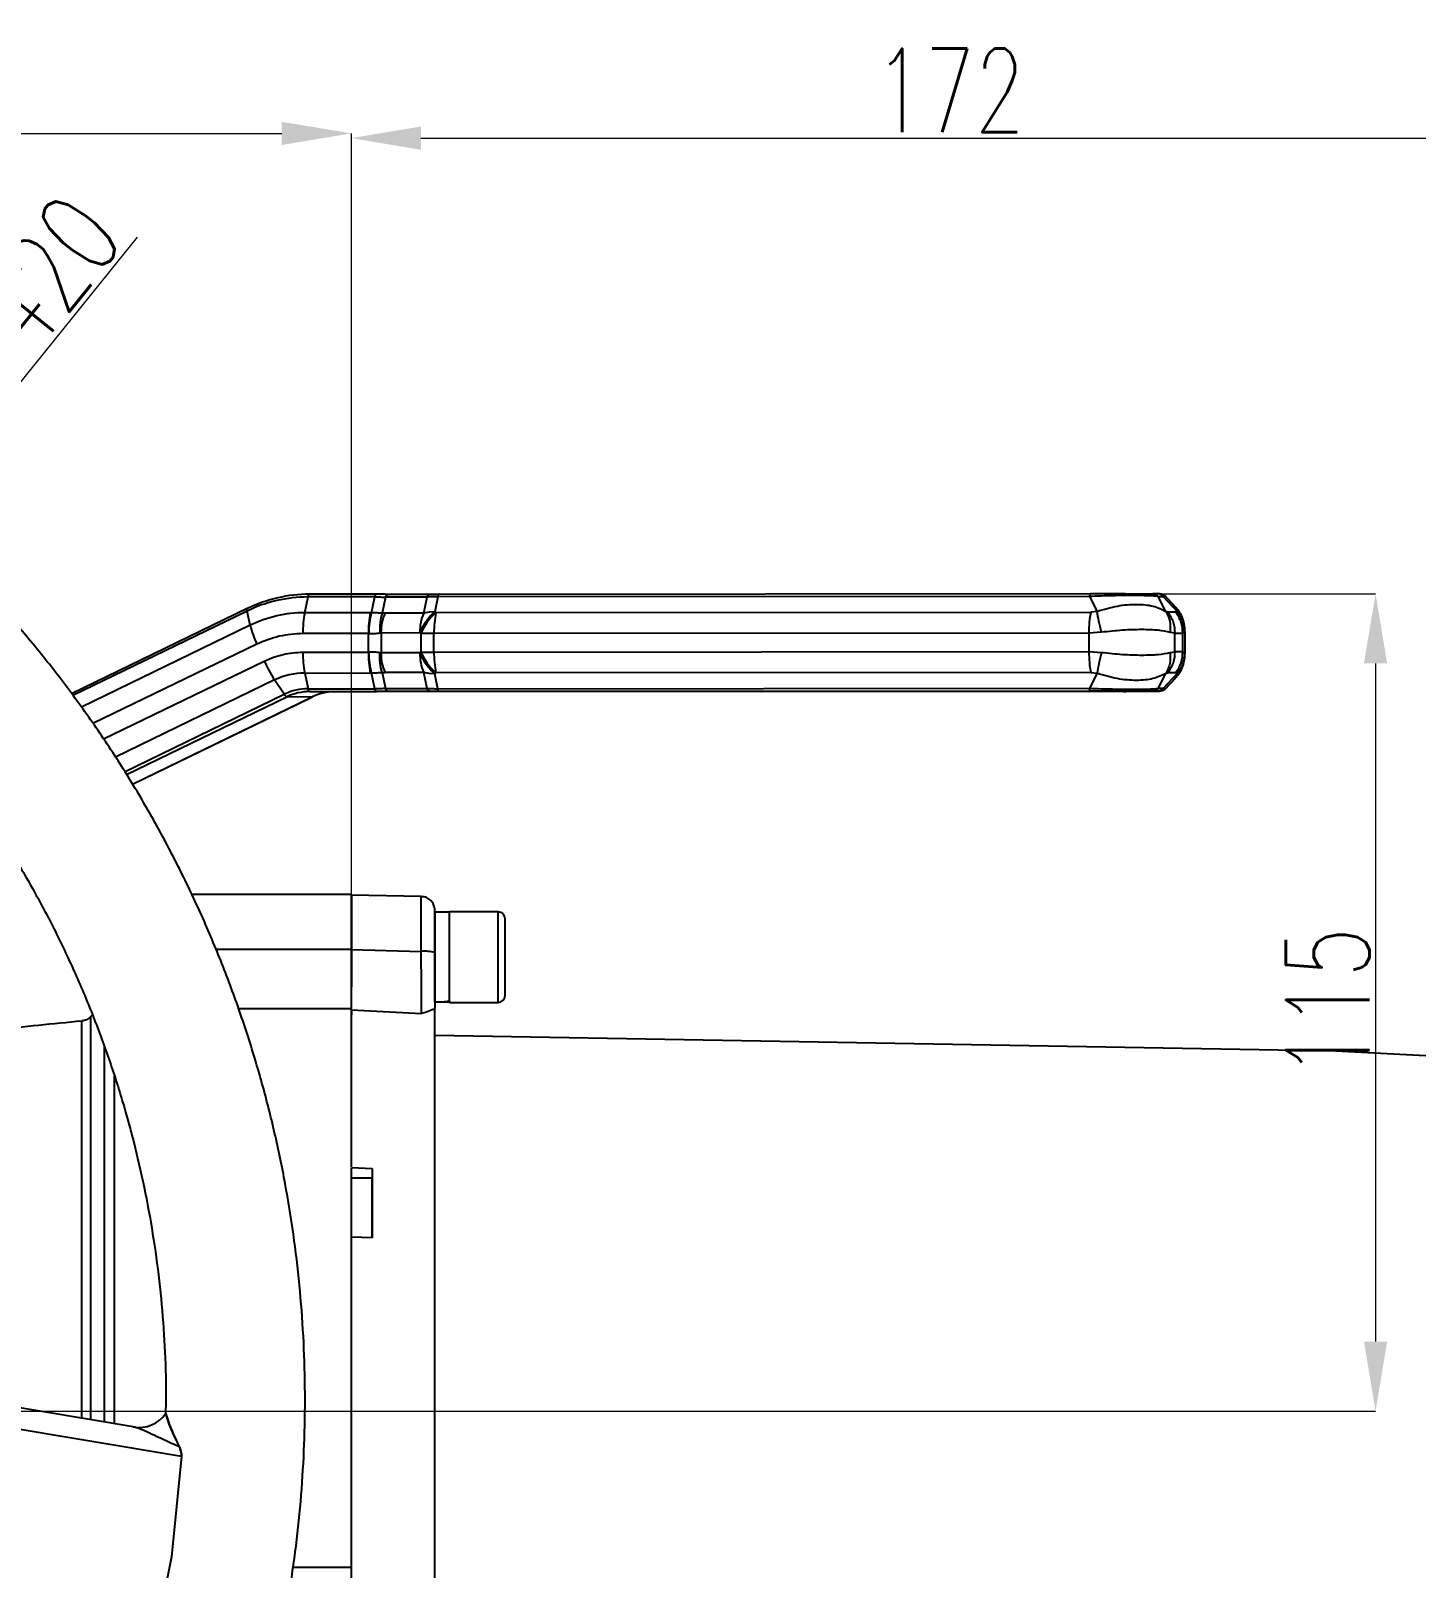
# Model space of a CAD drawing. Header units: millimetres. Extents: x 1890 to 4327, y 775 to 2498.
# Drawn here: x 3140.8 to 3340, y 1273.6 to 1494.6 of the extents above; entities that cross this region are included whole.
import ezdxf

# ---------------------------------------------------------------- set-up
doc = ezdxf.new("R2010")
doc.units = ezdxf.units.MM
doc.layers.add('AM_5', color=3, linetype='Continuous', lineweight=25)
doc.styles.add('SLDTEXTSTYLE1', font='txt.shx', dxfattribs={"width": 0.7, "bigfont": 'gbcbig.shx'})
doc.dimstyles.new('SLDDIMSTYLE12$0', dxfattribs={"dimtxt": 12, "dimasz": 10, "dimexe": 0, "dimexo": 0.0625, "dimgap": 0.875, "dimtad": 1, "dimdec": 1, "dimlfac": 1.8, "dimrnd": 1e-09, "dimzin": 12, "dimdsep": 46, "dimtxsty": 'SLDTEXTSTYLE1', "dimcen": 0.09, "dimdle": 8.16, "dimclrd": 3, "dimclre": 3, "dimadec": 0, "dimazin": 3, "dimtfac": 1, "dimtdec": 1, "dimtofl": 0, "dimtmove": 0, "dimatfit": 3, "dimfxl": 0, "dimfrac": 2, "dimtolj": 1, "dimlwd": 5, "dimlwe": 5, "dimarcsym": 0})
doc.dimstyles.new('SLDDIMSTYLE12$3', dxfattribs={"dimtxt": 12, "dimasz": 10, "dimexe": 0, "dimexo": 0.0625, "dimgap": 0.875, "dimtad": 1, "dimdec": 1, "dimlfac": 1.8, "dimrnd": 1e-09, "dimzin": 12, "dimdsep": 46, "dimtxsty": 'SLDTEXTSTYLE1', "dimcen": 0.09, "dimdle": 8.16, "dimclrd": 3, "dimclre": 3, "dimadec": 0, "dimazin": 3, "dimtfac": 1, "dimtdec": 1, "dimtofl": 0, "dimtmove": 0, "dimatfit": 3, "dimfxl": 0, "dimfrac": 2, "dimtolj": 1, "dimlwd": 5, "dimlwe": 5, "dimarcsym": 0})

# ---------------------------------------------------------------- blocks, each defined once
blk = doc.blocks.new('*D74')
at = {"layer": 'AM_5', "color": 3, "lineweight": 5, "transparency": 16777216}
blk.add_line((3009.65, 1296.71), (3009.65, 1479.81), dxfattribs=at)
at = {"layer": 'AM_5', "color": 3, "linetype": 'Continuous', "lineweight": 5, "transparency": 16777216}
for p, q in [((3019.65, 1479.81), (3176.89, 1479.81)), ((3186.89, 1370.51), (3186.89, 1479.81))]:
    blk.add_line(p, q, dxfattribs=at)
at = {"layer": 'AM_5', "color": 3, "transparency": 16777216}
for points in [[(3019.65, 1481.48), (3019.65, 1478.15), (3009.65, 1479.81)], [(3176.89, 1481.48), (3176.89, 1478.15), (3186.89, 1479.81)]]:
    blk.add_solid(points, dxfattribs=at)
at = {"layer": 'Defpoints', "color": 0, "transparency": 16777216}
for p in [(3186.89, 1479.81), (3186.89, 1370.45), (3009.65, 1296.65)]:
    blk.add_point(p, dxfattribs=at)
at = {"layer": 'AM_5', "color": 0, "transparency": 16777216, "insert": (3098.27, 1486.69), "char_height": 12, "attachment_point": 5, "style": 'SLDTEXTSTYLE1'}
blk.add_mtext('\\A1;178', dxfattribs=at)
blk = doc.blocks.new('*D75')
at = {"layer": 'AM_5', "color": 3, "lineweight": 5, "transparency": 16777216}
blk.add_line((3186.89, 1370.51), (3186.89, 1479.13), dxfattribs=at)
at = {"layer": 'AM_5', "color": 3, "linetype": 'Continuous', "lineweight": 5, "transparency": 16777216}
for p, q in [((3196.89, 1479.13), (3348.89, 1479.13)), ((3358.89, 1288.79), (3358.89, 1479.13))]:
    blk.add_line(p, q, dxfattribs=at)
at = {"layer": 'AM_5', "color": 3, "transparency": 16777216}
for points in [[(3196.89, 1480.8), (3196.89, 1477.46), (3186.89, 1479.13)], [(3348.89, 1480.8), (3348.89, 1477.46), (3358.89, 1479.13)]]:
    blk.add_solid(points, dxfattribs=at)
at = {"layer": 'Defpoints', "color": 0, "transparency": 16777216}
for p in [(3358.89, 1479.13), (3186.89, 1370.45), (3358.89, 1288.72)]:
    blk.add_point(p, dxfattribs=at)
at = {"layer": 'AM_5', "color": 0, "transparency": 16777216, "insert": (3272.89, 1486), "char_height": 12, "attachment_point": 5, "style": 'SLDTEXTSTYLE1'}
blk.add_mtext('\\A1;172', dxfattribs=at)
blk = doc.blocks.new('*D62')
at = {"layer": 'AM_5', "color": 3, "lineweight": 5, "transparency": 16777216}
blk.add_line((3302.86, 1413.66), (3334.11, 1413.66), dxfattribs=at)
at = {"layer": 'AM_5', "color": 3, "linetype": 'Continuous', "lineweight": 5, "transparency": 16777216}
for p, q in [((3334.11, 1403.66), (3334.11, 1306.21)), ((3009.73, 1296.21), (3334.11, 1296.21))]:
    blk.add_line(p, q, dxfattribs=at)
at = {"layer": 'AM_5', "color": 3, "transparency": 16777216}
for points in [[(3332.44, 1403.66), (3335.78, 1403.66), (3334.11, 1413.66)], [(3332.44, 1306.21), (3335.78, 1306.21), (3334.11, 1296.21)]]:
    blk.add_solid(points, dxfattribs=at)
at = {"layer": 'Defpoints', "color": 0, "transparency": 16777216}
for p in [(3302.8, 1413.66), (3009.66, 1296.21), (3334.11, 1296.21)]:
    blk.add_point(p, dxfattribs=at)
at = {"layer": 'AM_5', "color": 0, "transparency": 16777216, "insert": (3327.23, 1354.93), "char_height": 12, "attachment_point": 5, "rotation": 90, "style": 'SLDTEXTSTYLE1'}
blk.add_mtext('\\A1;115', dxfattribs=at)
blk = doc.blocks.new('*D59')
at = {"layer": 'AM_5', "color": 3, "linetype": 'Continuous', "lineweight": 5, "transparency": 16777216}
blk.add_line((3156.08, 1464.92), (3130.27, 1432.87), dxfattribs=at)
at = {"layer": 'AM_5', "color": 3, "lineweight": 5, "transparency": 16777216}
for p, q in [((3076.87, 1366.67), (3077.05, 1366.67)), ((3076.96, 1366.58), (3076.96, 1366.76))]:
    blk.add_line(p, q, dxfattribs=at)
at = {"layer": 'AM_5', "color": 3, "transparency": 16777216}
blk.add_solid([(3128.97, 1433.91), (3131.57, 1431.82), (3124, 1425.08)], dxfattribs=at)
at = {"layer": 'Defpoints', "color": 0, "transparency": 16777216}
for p in [(3124, 1425.08), (3029.92, 1308.25)]:
    blk.add_point(p, dxfattribs=at)
at = {"layer": 'AM_5', "color": 0, "transparency": 16777216, "insert": (3140.96, 1457.1), "char_height": 12, "attachment_point": 5, "rotation": 51.1543, "style": 'SLDTEXTSTYLE1'}
blk.add_mtext('\\A1;%%C420', dxfattribs=at)

msp = doc.modelspace()

# ---------------------------------------------------------------- linework, layer by layer
at = {"color": 7, "linetype": 'Continuous', "lineweight": 25}
for p, q in [((3180.189, 1410.933), (3180.657, 1413.196)), ((3190.269, 1413.202), (3180.657, 1413.196)), ((3190.489, 1413.6), (3180.878, 1413.595)), ((3189.799, 1410.936), (3190.269, 1413.202)), ((3191.801, 1413.168), (3191.323, 1410.859)), ((3197.765, 1413.179), (3191.801, 1413.168)), ((3192.182, 1413.574), (3192.337, 1413.603)), ((3192.337, 1413.603), (3198.301, 1413.613)), ((3197.292, 1410.893), (3197.765, 1413.179)), ((3199.312, 1413.217), (3198.869, 1411.076)), ((3292.967, 1413.274), (3199.312, 1413.217)), ((3199.533, 1413.615), (3293.187, 1413.672)), ((3292.967, 1413.274), (3294.074, 1411.124)), ((3302.81, 1413.656), (3302.093, 1413.662)), ((3303.97, 1411.113), (3302.862, 1413.262)), ((3302.862, 1413.262), (3303.579, 1413.257)), ((3303.733, 1413.312), (3303.579, 1413.257)), ((3303.579, 1413.257), (3305.577, 1411.101)), ((3303.768, 1413.325), (3303.733, 1413.312)), ((3305.362, 1411.742), (3303.838, 1413.386)), ((3171.928, 1411.53), (3146.669, 1399.293)), ((3171.901, 1411.176), (3146.857, 1399.043)), ((3172.351, 1409.125), (3171.901, 1411.176)), ((3189.605, 1410.939), (3180.189, 1410.933)), ((3189.605, 1410.939), (3189.799, 1410.936)), ((3191.761, 1410.883), (3191.323, 1410.859)), ((3197.292, 1410.893), (3191.761, 1410.883)), ((3198.051, 1411.03), (3197.292, 1410.893)), ((3198.869, 1411.076), (3198.051, 1411.03)), ((3199.038, 1410.954), (3198.869, 1411.076)), ((3199.038, 1410.954), (3293.17, 1411.011)), ((3294.074, 1411.124), (3293.17, 1411.011)), ((3304.303, 1410.998), (3303.97, 1411.113)), ((3305.406, 1410.99), (3304.303, 1410.998)), ((3305.272, 1411.75), (3305.301, 1411.689)), ((3305.301, 1411.689), (3305.577, 1411.101)), ((3305.577, 1411.101), (3305.406, 1410.99)), ((3172.351, 1409.125), (3148.107, 1397.379)), ((3189.33, 1407.941), (3179.913, 1407.935)), ((3189.33, 1405.274), (3189.33, 1407.941)), ((3189.33, 1407.941), (3189.427, 1407.938)), ((3190.977, 1408.042), (3191.197, 1408.066)), ((3191.197, 1408.066), (3191.196, 1405.154)), ((3191.197, 1408.066), (3196.727, 1408.076)), ((3196.727, 1408.076), (3196.896, 1407.953)), ((3197.776, 1407.955), (3196.896, 1407.953)), ((3196.896, 1407.953), (3196.896, 1405.287)), ((3198.763, 1407.956), (3197.776, 1407.955)), ((3292.895, 1408.013), (3198.763, 1407.956)), ((3198.763, 1405.289), (3198.763, 1407.956)), ((3294.702, 1408.127), (3292.895, 1408.013)), ((3292.895, 1408.013), (3292.896, 1405.347)), ((3305.264, 1407.999), (3304.597, 1408.115)), ((3305.264, 1405.332), (3305.264, 1407.999)), ((3305.264, 1407.999), (3306.367, 1407.99)), ((3306.709, 1408.099), (3306.367, 1407.99)), ((3306.367, 1407.99), (3306.367, 1405.324)), ((3306.602, 1408.27), (3306.655, 1408.185)), ((3306.754, 1405.117), (3306.754, 1408.185)), ((3173.292, 1406.408), (3149.752, 1395.003)), ((3179.913, 1405.268), (3189.33, 1405.274)), ((3189.427, 1405.277), (3189.33, 1405.274)), ((3191.196, 1405.154), (3190.977, 1405.176)), ((3196.727, 1405.164), (3191.196, 1405.154)), ((3196.896, 1405.287), (3196.727, 1405.164)), ((3196.896, 1405.287), (3197.776, 1405.288)), ((3197.776, 1405.288), (3198.763, 1405.289)), ((3198.763, 1405.289), (3292.896, 1405.347)), ((3292.896, 1405.347), (3294.702, 1405.235)), ((3304.597, 1405.223), (3305.264, 1405.332)), ((3306.367, 1405.324), (3305.264, 1405.332)), ((3306.367, 1405.324), (3306.709, 1405.207)), ((3151.263, 1392.794), (3174.373, 1403.99)), ((3306.655, 1405.117), (3306.602, 1405.029)), ((3175.864, 1401.269), (3153.001, 1390.192)), ((3177.252, 1399.211), (3175.864, 1401.269)), ((3180.189, 1402.266), (3189.605, 1402.272)), ((3180.189, 1402.266), (3180.657, 1399.996)), ((3189.605, 1402.272), (3189.799, 1402.275)), ((3190.269, 1400.002), (3189.799, 1402.275)), ((3191.323, 1402.356), (3191.761, 1402.333)), ((3191.323, 1402.356), (3191.801, 1400.04)), ((3197.292, 1402.343), (3191.761, 1402.333)), ((3198.051, 1402.209), (3197.292, 1402.343)), ((3197.765, 1400.051), (3197.292, 1402.343)), ((3198.869, 1402.164), (3198.051, 1402.209)), ((3198.869, 1402.164), (3199.038, 1402.287)), ((3199.312, 1400.017), (3198.869, 1402.164)), ((3293.171, 1402.345), (3199.038, 1402.287)), ((3294.074, 1402.232), (3292.967, 1400.074)), ((3293.171, 1402.345), (3294.074, 1402.232)), ((3302.862, 1400.062), (3303.97, 1402.22)), ((3305.577, 1402.209), (3303.579, 1400.057)), ((3303.84, 1399.919), (3305.356, 1401.552)), ((3303.97, 1402.22), (3304.303, 1402.331)), ((3304.303, 1402.331), (3305.406, 1402.323)), ((3305.297, 1401.603), (3305.271, 1401.546)), ((3305.577, 1402.209), (3305.297, 1401.603)), ((3305.406, 1402.323), (3305.577, 1402.209)), ((3154.304, 1388.093), (3177.252, 1399.211)), ((3154.566, 1387.67), (3177.635, 1398.846)), ((3155.407, 1386.315), (3181.218, 1398.82)), ((3155.411, 1386.309), (3181.248, 1398.826)), ((3181.218, 1398.82), (3177.635, 1398.846)), ((3180.657, 1399.996), (3190.269, 1400.002)), ((3180.878, 1399.595), (3190.489, 1399.6)), ((3180.878, 1399.595), (3184.461, 1399.568)), ((3297.873, 1399.637), (3184.461, 1399.568)), ((3191.801, 1400.04), (3197.765, 1400.051)), ((3198.301, 1399.614), (3192.337, 1399.603)), ((3199.312, 1400.017), (3292.967, 1400.074)), ((3293.187, 1399.672), (3199.533, 1399.615)), ((3302.81, 1399.656), (3302.093, 1399.662)), ((3303.579, 1400.057), (3302.862, 1400.062)), ((3303.579, 1400.057), (3303.834, 1399.952)), ((3186.889, 1370.447), (3163.961, 1370.447)), ((3196.923, 1370.162), (3186.889, 1370.337)), ((3200.989, 1367.887), (3198.889, 1367.887)), ((3207.989, 1367.947), (3200.989, 1367.947)), ((3167.412, 1362.582), (3186.889, 1362.582)), ((3186.889, 1362.518), (3196.923, 1362.268)), ((3198.889, 1355.122), (3198.889, 1357.279)), ((3198.889, 1357.107), (3198.889, 1355.007)), ((3200.989, 1354.947), (3207.989, 1354.947)), ((3149.676, 1353.149), (3149.362, 1352.835)), ((3186.889, 1353.991), (3170.666, 1353.991)), ((3186.888, 1353.867), (3186.888, 1353.132)), ((3186.889, 1353.867), (3196.993, 1353.35)), ((3328.415, 1347.927), (3198.889, 1350.187)), ((3350.143, 1346.788), (3328.415, 1347.927)), ((3186.889, 1331.196), (3189.889, 1331.085)), ((3189.889, 1331.085), (3189.889, 1329.661)), ((3189.889, 1329.661), (3186.889, 1329.661)), ((3189.889, 1321.09), (3186.889, 1321.201)), ((3155.546, 1293.945), (3130.107, 1298.217)), ((3128.828, 1295.334), (3162.48, 1289.721)), ((3160.187, 1295.893), (3160.187, 1295.891)), ((3160.222, 1295.891), (3160.223, 1295.89)), ((3162.48, 1289.721), (3161.02, 1275.267)), ((3161.019, 1275.265), (3158.192, 1261.012)), ((3161.02, 1275.267), (3161.019, 1275.265)), ((3178.49, 1273.779), (3186.889, 1273.779))]:
    msp.add_line(p, q, dxfattribs=at)
at = {"color": 7, "linetype": 'Continuous', "lineweight": 25, "flags": 128}
for points in [[(3180.657, 1413.196), (3180.678, 1413.285), (3180.701, 1413.364), (3180.727, 1413.432), (3180.754, 1413.49), (3180.784, 1413.535), (3180.814, 1413.568), (3180.846, 1413.588), (3180.878, 1413.595)], [(3171.901, 1411.176), (3171.885, 1411.256), (3171.877, 1411.328), (3171.874, 1411.39), (3171.879, 1411.442), (3171.889, 1411.483), (3171.907, 1411.513), (3171.928, 1411.53)], [(3171.928, 1411.53), (3171.93, 1411.531), (3171.959, 1411.537)], [(3180.878, 1399.595), (3180.846, 1399.602), (3180.814, 1399.622), (3180.784, 1399.655), (3180.754, 1399.701), (3180.727, 1399.759), (3180.701, 1399.828), (3180.678, 1399.908), (3180.657, 1399.996)], [(3181.248, 1398.826), (3181.247, 1398.826), (3181.218, 1398.82)], [(3196.923, 1362.268), (3196.923, 1364.066), (3196.923, 1365.748), (3196.923, 1367.24), (3196.923, 1368.475), (3196.923, 1369.398), (3196.923, 1369.969), (3196.923, 1370.162)], [(3198.889, 1355.007), (3198.889, 1355.183), (3198.889, 1355.701), (3198.889, 1356.534), (3198.889, 1357.635), (3198.889, 1358.945), (3198.889, 1360.392), (3198.889, 1361.896), (3198.889, 1363.376), (3198.889, 1364.75), (3198.889, 1365.943), (3198.889, 1366.891), (3198.889, 1367.541), (3198.889, 1367.858), (3198.889, 1367.887)], [(3200.989, 1355.122), (3200.989, 1355.045), (3200.989, 1354.958), (3200.989, 1355.22), (3200.989, 1355.817), (3200.989, 1356.719), (3200.989, 1357.875), (3200.989, 1359.223), (3200.989, 1360.692), (3200.989, 1362.201), (3200.989, 1363.67), (3200.989, 1365.018), (3200.989, 1366.174), (3200.989, 1367.076), (3200.989, 1367.673), (3200.989, 1367.936), (3200.989, 1367.887)], [(3200.989, 1355.122), (3200.989, 1355.576), (3200.989, 1356.352), (3200.989, 1357.406), (3200.989, 1358.681), (3200.989, 1360.107), (3200.989, 1361.607), (3200.989, 1363.097), (3200.989, 1364.498), (3200.989, 1365.732), (3200.989, 1366.731), (3200.989, 1367.441), (3200.989, 1367.824), (3200.989, 1367.887)], [(3207.989, 1354.947), (3207.989, 1354.958), (3207.989, 1355.22), (3207.989, 1355.817), (3207.989, 1356.719), (3207.989, 1357.875), (3207.989, 1359.223), (3207.989, 1360.692), (3207.989, 1362.201), (3207.989, 1363.67), (3207.989, 1365.018), (3207.989, 1366.174), (3207.989, 1367.076), (3207.989, 1367.673), (3207.989, 1367.936), (3207.989, 1367.947)], [(3198.889, 1362.08), (3198.889, 1362.067), (3198.889, 1360.831), (3198.889, 1359.645), (3198.889, 1358.606), (3198.889, 1357.796), (3198.889, 1357.282), (3198.889, 1357.107)], [(3198.889, 1357.447), (3198.889, 1357.406), (3198.889, 1356.352), (3198.889, 1355.576), (3198.889, 1355.122)]]:
    msp.add_lwpolyline(points, dxfattribs=at)
at = {"color": 7, "linetype": 'Continuous', "lineweight": 25}
for centre, radius, start, end in [((3180.684, 1393.094), 20.102, 90.07529, 115.90707), ((3180.905, 1393.12), 20.474, 90.07527, 115.90712), ((3180.212, 1392.94), 17.993, 90.07527, 115.90712), ((3195.109, 1408.05), 15.196, 169.06221, 180.4319), ((3204.526, 1408.055), 15.196, 169.06221, 180.4319), ((3203.744, 1408.134), 7.017, 156.84756, 180.47841), ((3204.754, 1404.607), 8.541, 132.00657, 156.93397), ((3213.958, 1408.07), 15.196, 169.06221, 180.43184), ((3186.574, 1412.526), 14.624, 193.45011, 204.73439), ((3195.172, 1405.156), 15.259, 179.57667, 190.91491), ((3204.588, 1405.161), 15.259, 179.57667, 190.91491), ((3203.764, 1405.106), 7.037, 179.5333, 203.11856), ((3204.778, 1408.651), 8.57, 203.11136, 227.95126), ((3214.021, 1405.176), 15.259, 179.57677, 190.91492), ((3191.227, 1411.46), 18.436, 203.90163, 213.55836), ((3180.202, 1392.339), 9.927, 90.07527, 115.90712), ((3180.667, 1392.179), 7.818, 90.07527, 115.90712), ((3177.927, 1399.537), 0.75, 205.79928, 247.02737), ((3180.887, 1392.149), 7.445, 90.07527, 115.90712), ((3184.471, 1392.123), 7.445, 90.07527, 115.90712), ((3207.989, 1366.947), 1, 360, 90), ((3197.405, 1356.939), 5.35, 73.89602, 95.15846), ((3207.989, 1355.947), 1, 270, 360), ((3156.378, 1298.538), 4.669, 259.74027, 325.43734)]:
    msp.add_arc(centre, radius, start, end, dxfattribs=at)
for centre, start_param, end_param in [((3198.889, 1361.447), 4.712389, 4.9017857), ((3200.989, 1361.447), 4.6181166, 4.712389)]:
    msp.add_ellipse(centre, major_axis=(11.154, 0), ratio=0.5773485, start_param=start_param, end_param=end_param, dxfattribs=at)
for points, knots in [([(3009.456, 1127.481), (3012.016, 1127.506), (3015.597, 1127.541), (3020.866, 1127.82), (3025.33, 1128.155), (3030.646, 1128.721), (3036.215, 1129.494), (3042.029, 1130.504), (3048, 1131.76), (3054.076, 1133.271), (3060.214, 1135.042), (3066.379, 1137.076), (3072.543, 1139.375), (3078.68, 1141.941), (3084.768, 1144.771), (3090.787, 1147.865), (3096.72, 1151.219), (3102.549, 1154.831), (3108.259, 1158.697), (3113.834, 1162.811), (3119.262, 1167.168), (3124.527, 1171.763), (3129.619, 1176.587), (3134.524, 1181.635), (3139.231, 1186.898), (3143.728, 1192.368), (3148.007, 1198.036), (3152.055, 1203.893), (3155.865, 1209.93), (3159.427, 1216.136), (3162.732, 1222.5), (3165.773, 1229.013), (3168.542, 1235.662), (3171.032, 1242.436), (3173.238, 1249.324), (3175.152, 1256.313), (3176.771, 1263.391), (3178.089, 1270.544), (3179.101, 1277.761), (3179.806, 1285.028), (3180.199, 1292.333), (3180.278, 1299.66), (3180.041, 1306.998), (3179.486, 1314.333), (3178.614, 1321.651), (3177.424, 1328.938), (3175.916, 1336.181), (3174.091, 1343.365), (3171.95, 1350.478), (3169.497, 1357.505), (3166.732, 1364.434), (3163.659, 1371.25), (3160.282, 1377.941), (3156.604, 1384.493), (3152.631, 1390.893), (3148.366, 1397.128), (3143.815, 1403.186), (3138.983, 1409.055), (3133.875, 1414.721), (3128.499, 1420.174), (3123.052, 1425.221), (3117.579, 1429.873), (3112.12, 1434.143), (3106.496, 1438.185), (3100.714, 1441.994), (3094.787, 1445.562), (3088.724, 1448.884), (3082.538, 1451.954), (3076.242, 1454.767), (3069.848, 1457.319), (3063.373, 1459.606), (3056.835, 1461.622), (3050.26, 1463.364), (3043.687, 1464.829), (3037.194, 1466.011), (3030.904, 1466.908), (3025.38, 1467.491), (3020.498, 1467.859), (3015.674, 1468.099), (3009.699, 1468.216), (3004.182, 1468.105), (2998.913, 1467.834), (2994.449, 1467.496), (2989.133, 1466.931), (2983.564, 1466.158), (2977.75, 1465.148), (2971.779, 1463.892), (2965.703, 1462.381), (2959.565, 1460.61), (2953.4, 1458.576), (2947.236, 1456.277), (2941.099, 1453.711), (2935.011, 1450.881), (2928.992, 1447.787), (2923.059, 1444.433), (2917.23, 1440.82), (2911.52, 1436.955), (2905.945, 1432.841), (2900.517, 1428.484), (2895.252, 1423.889), (2890.16, 1419.065), (2885.255, 1414.017), (2880.549, 1408.754), (2876.051, 1403.284), (2871.773, 1397.616), (2867.724, 1391.759), (2863.914, 1385.722), (2860.352, 1379.516), (2857.048, 1373.152), (2854.005, 1366.64), (2851.243, 1359.988), (2848.906, 1353.706), (2847.627, 1349.601), (2847.064, 1347.792)], [0, 0, 0, 0, 0.01020738, 0.01427401, 0.02103699, 0.02805607, 0.03558666, 0.0434511, 0.05157826, 0.05991132, 0.06840986, 0.07704394, 0.08579098, 0.09463359, 0.10355821, 0.11255405, 0.12161242, 0.13072624, 0.1398897, 0.14909794, 0.15834689, 0.16763314, 0.17695375, 0.18630622, 0.19568842, 0.20509849, 0.21453484, 0.22399606, 0.23348097, 0.24298851, 0.25251779, 0.26206801, 0.27163852, 0.28122873, 0.29083816, 0.30046642, 0.31011319, 0.31977821, 0.32946132, 0.33916239, 0.34888138, 0.35861831, 0.36837328, 0.37814642, 0.38793798, 0.39774825, 0.40757761, 0.41742653, 0.42729557, 0.4371854, 0.4470968, 0.45703069, 0.46698816, 0.47697044, 0.48697902, 0.49701559, 0.50708218, 0.51718117, 0.52731537, 0.53748817, 0.54770366, 0.5569145, 0.56612256, 0.57532659, 0.5845258, 0.59371913, 0.60290519, 0.61208206, 0.62124705, 0.63039624, 0.63952364, 0.64861966, 0.65766788, 0.66663751, 0.67546331, 0.68397889, 0.69196332, 0.69760555, 0.70350123, 0.71121989, 0.72142727, 0.72549391, 0.73225688, 0.73927596, 0.74680655, 0.754671, 0.76279816, 0.77113122, 0.77962976, 0.78826384, 0.79701087, 0.80585349, 0.81477811, 0.82377394, 0.83283231, 0.84194614, 0.85110959, 0.86031783, 0.86956679, 0.87885303, 0.88817364, 0.89752611, 0.90690831, 0.91631839, 0.92575473, 0.93521596, 0.94470086, 0.95420841, 0.96373768, 0.97328791, 0.98285841, 0.99244862, 1, 1, 1, 1]), ([(3010.272, 1448.17), (3012.673, 1448.133), (3016.031, 1448.081), (3020.974, 1447.777), (3025.164, 1447.42), (3030.15, 1446.829), (3035.372, 1446.029), (3040.818, 1444.992), (3046.406, 1443.708), (3052.085, 1442.169), (3057.813, 1440.371), (3063.557, 1438.311), (3069.287, 1435.987), (3074.979, 1433.399), (3080.611, 1430.549), (3086.163, 1427.439), (3091.616, 1424.073), (3096.953, 1420.453), (3102.159, 1416.587), (3107.218, 1412.478), (3112.116, 1408.134), (3116.839, 1403.561), (3121.375, 1398.768), (3125.711, 1393.762), (3129.836, 1388.553), (3133.738, 1383.149), (3137.407, 1377.562), (3140.834, 1371.801), (3144.008, 1365.877), (3146.922, 1359.802), (3149.566, 1353.587), (3151.934, 1347.245), (3154.019, 1340.788), (3155.814, 1334.229), (3157.314, 1327.58), (3158.512, 1320.857), (3159.409, 1314.071), (3159.985, 1307.237), (3160.259, 1301.17), (3160.207, 1297.386), (3160.187, 1295.893)], [0, 0, 0, 0, 0.0302952, 0.0423856, 0.0624901, 0.08336, 0.1057536, 0.1291426, 0.1533151, 0.1781023, 0.2033838, 0.2290707, 0.2550958, 0.2814075, 0.3079654, 0.3347376, 0.3616982, 0.3888263, 0.4161047, 0.4435189, 0.4710571, 0.4987089, 0.526466, 0.5543209, 0.5822674, 0.6103001, 0.6384144, 0.6666062, 0.6948723, 0.7232096, 0.7516156, 0.7800883, 0.8086258, 0.8372268, 0.86589, 0.8946146, 0.9234, 0.9522458, 0.9811519, 1, 1, 1, 1]), ([(3190.269, 1413.202), (3190.283, 1413.261), (3190.31, 1413.378), (3190.365, 1413.503), (3190.425, 1413.585), (3190.468, 1413.595), (3190.489, 1413.6)], [0, 0, 0, 0, 0.2499973, 0.4999982, 0.7499991, 1, 1, 1, 1]), ([(3190.269, 1413.202), (3190.544, 1413.201), (3191.104, 1413.198), (3191.566, 1413.178), (3191.801, 1413.168)], [0, 0, 0, 0, 0.4915101, 1, 1, 1, 1]), ([(3192.192, 1413.574), (3191.926, 1413.576), (3191.393, 1413.579), (3190.743, 1413.578), (3190.418, 1413.578)], [0, 0, 0, 0, 0.4996452, 1, 1, 1, 1]), ([(3191.801, 1413.168), (3191.834, 1413.232), (3191.899, 1413.36), (3192.032, 1413.492), (3192.129, 1413.564), (3192.181, 1413.574), (3192.182, 1413.574)], [0, 0, 0, 0, 0.3327347, 0.6654694, 0.9982041, 1, 1, 1, 1]), ([(3199.312, 1413.217), (3199.037, 1413.215), (3198.48, 1413.211), (3198.005, 1413.19), (3197.765, 1413.179)], [0, 0, 0, 0, 0.4950466, 1, 1, 1, 1]), ([(3198.301, 1413.613), (3198.49, 1413.614), (3198.864, 1413.614), (3199.311, 1413.615), (3199.533, 1413.615)], [0, 0, 0, 0, 0.5040088, 1, 1, 1, 1]), ([(3302.862, 1413.262), (3302.422, 1413.302), (3301.604, 1413.375), (3299.19, 1413.41), (3296.191, 1413.382), (3294.097, 1413.312), (3292.967, 1413.274)], [0, 0, 0, 0, 0.2683795, 0.4991161, 0.7297085, 1, 1, 1, 1]), ([(3293.187, 1413.672), (3294.217, 1413.673), (3295.687, 1413.673), (3297.577, 1413.673), (3298.787, 1413.671), (3299.862, 1413.67), (3301.185, 1413.667), (3301.719, 1413.664), (3302.093, 1413.662)], [0, 0, 0, 0, 0.27135234, 0.38737002, 0.50089642, 0.614411, 0.73057711, 1, 1, 1, 1]), ([(3294.074, 1411.124), (3295.057, 1411.415), (3296.99, 1411.987), (3299.793, 1412.213), (3302.27, 1411.981), (3303.397, 1411.405), (3303.97, 1411.113)], [0, 0, 0, 0, 0.2542867, 0.4999835, 0.7458358, 1, 1, 1, 1]), ([(3303.781, 1413.364), (3303.701, 1413.432), (3303.495, 1413.606), (3303.062, 1413.637), (3302.798, 1413.657)], [0, 0, 0, 0, 0.3878889, 1, 1, 1, 1]), ([(3306.712, 1408.268), (3306.693, 1408.609), (3306.655, 1409.299), (3306.33, 1410.292), (3305.883, 1411.142), (3305.474, 1411.587), (3305.301, 1411.774)], [0, 0, 0, 0, 0.26365783, 0.53326994, 0.80304981, 1, 1, 1, 1]), ([(3189.427, 1407.938), (3189.454, 1408.479), (3189.508, 1409.56), (3189.702, 1410.477), (3189.799, 1410.936)], [0, 0, 0, 0, 0.5, 1, 1, 1, 1]), ([(3191.323, 1410.859), (3191.09, 1410.87), (3190.628, 1410.892), (3190.074, 1410.922), (3189.799, 1410.936)], [0, 0, 0, 0, 0.5043986, 1, 1, 1, 1]), ([(3191.323, 1410.859), (3191.199, 1410.423), (3190.949, 1409.551), (3190.968, 1408.545), (3190.977, 1408.042)], [0, 0, 0, 0, 0.5000001, 1, 1, 1, 1]), ([(3191.197, 1408.066), (3191.222, 1408.568), (3191.272, 1409.574), (3191.598, 1410.447), (3191.761, 1410.883)], [0, 0, 0, 0, 0.4999559, 1, 1, 1, 1]), ([(3294.702, 1408.127), (3294.575, 1408.67), (3294.32, 1409.757), (3294.156, 1410.669), (3294.074, 1411.124)], [0, 0, 0, 0, 0.5000005, 1, 1, 1, 1]), ([(3303.97, 1411.113), (3304.195, 1410.657), (3304.646, 1409.745), (3304.613, 1408.658), (3304.597, 1408.115)], [0, 0, 0, 0, 0.4999977, 1, 1, 1, 1]), ([(3306.709, 1408.099), (3306.648, 1408.643), (3306.527, 1409.731), (3305.894, 1410.644), (3305.577, 1411.101)], [0, 0, 0, 0, 0.50000083, 1, 1, 1, 1]), ([(3189.427, 1407.938), (3189.699, 1407.932), (3190.254, 1407.918), (3190.733, 1408), (3190.977, 1408.042)], [0, 0, 0, 0, 0.49168447, 1, 1, 1, 1]), ([(3304.597, 1408.115), (3304.063, 1408.225), (3303.011, 1408.44), (3300.564, 1408.532), (3297.732, 1408.447), (3295.724, 1408.235), (3294.702, 1408.127)], [0, 0, 0, 0, 0.2542566, 0.5000164, 0.7456194, 1, 1, 1, 1]), ([(3190.977, 1405.176), (3190.734, 1405.218), (3190.254, 1405.298), (3189.699, 1405.284), (3189.427, 1405.277)], [0, 0, 0, 0, 0.5082251, 1, 1, 1, 1]), ([(3189.799, 1402.275), (3189.702, 1402.735), (3189.508, 1403.655), (3189.454, 1404.736), (3189.427, 1405.277)], [0, 0, 0, 0, 0.5, 1, 1, 1, 1]), ([(3191.323, 1402.356), (3191.198, 1402.794), (3190.949, 1403.668), (3190.968, 1404.674), (3190.977, 1405.176)], [0, 0, 0, 0, 0.50080435, 1, 1, 1, 1]), ([(3294.702, 1405.235), (3294.575, 1404.694), (3294.32, 1403.607), (3294.157, 1402.692), (3294.075, 1402.232)], [0, 0, 0, 0, 0.49686743, 1, 1, 1, 1]), ([(3294.702, 1405.235), (3295.724, 1405.127), (3297.732, 1404.915), (3300.564, 1404.825), (3303.011, 1404.909), (3304.063, 1405.117), (3304.597, 1405.223)], [0, 0, 0, 0, 0.2543758, 0.4999836, 0.7457388, 1, 1, 1, 1]), ([(3304.597, 1405.223), (3304.613, 1404.679), (3304.646, 1403.591), (3304.195, 1402.677), (3303.97, 1402.22)], [0, 0, 0, 0, 0.5000023, 1, 1, 1, 1]), ([(3306.709, 1405.207), (3306.649, 1404.667), (3306.528, 1403.581), (3305.895, 1402.668), (3305.577, 1402.209)], [0, 0, 0, 0, 0.4968676, 1, 1, 1, 1]), ([(3305.299, 1401.522), (3305.472, 1401.71), (3305.882, 1402.155), (3306.33, 1403.006), (3306.655, 1404), (3306.693, 1404.69), (3306.712, 1405.031)], [0, 0, 0, 0, 0.1972492, 0.4669383, 0.7364506, 1, 1, 1, 1]), ([(3189.799, 1402.275), (3190.074, 1402.29), (3190.628, 1402.321), (3191.09, 1402.344), (3191.323, 1402.356)], [0, 0, 0, 0, 0.4960838, 1, 1, 1, 1]), ([(3303.97, 1402.22), (3303.397, 1401.931), (3302.27, 1401.362), (3299.786, 1401.137), (3296.983, 1401.37), (3295.05, 1401.943), (3294.074, 1402.232)], [0, 0, 0, 0, 0.25415722, 0.50001427, 0.74762575, 1, 1, 1, 1]), ([(3191.801, 1400.04), (3191.566, 1400.029), (3191.104, 1400.008), (3190.544, 1400.004), (3190.269, 1400.002)], [0, 0, 0, 0, 0.5084817, 1, 1, 1, 1]), ([(3190.489, 1399.6), (3190.468, 1399.606), (3190.425, 1399.616), (3190.365, 1399.7), (3190.31, 1399.826), (3190.283, 1399.943), (3190.269, 1400.002)], [0, 0, 0, 0, 0.2500001, 0.5000002, 0.7500003, 1, 1, 1, 1]), ([(3192.337, 1399.603), (3192.05, 1399.602), (3191.487, 1399.601), (3190.817, 1399.601), (3190.489, 1399.6)], [0, 0, 0, 0, 0.5097088, 1, 1, 1, 1]), ([(3197.765, 1400.051), (3198.005, 1400.041), (3198.48, 1400.021), (3199.037, 1400.018), (3199.312, 1400.017)], [0, 0, 0, 0, 0.5049534, 1, 1, 1, 1]), ([(3199.533, 1399.615), (3199.311, 1399.615), (3198.864, 1399.614), (3198.49, 1399.614), (3198.301, 1399.614)], [0, 0, 0, 0, 0.495991, 1, 1, 1, 1]), ([(3292.967, 1400.074), (3294.088, 1400.037), (3296.172, 1399.969), (3299.165, 1399.936), (3301.595, 1399.962), (3302.418, 1400.027), (3302.862, 1400.062)], [0, 0, 0, 0, 0.2680966, 0.4988227, 0.7294637, 1, 1, 1, 1]), ([(3302.093, 1399.662), (3301.716, 1399.664), (3301.177, 1399.667), (3299.843, 1399.67), (3298.767, 1399.671), (3297.554, 1399.673), (3295.67, 1399.673), (3294.208, 1399.673), (3293.187, 1399.672)], [0, 0, 0, 0, 0.2715623, 0.3875926, 0.5011305, 0.6146375, 0.7308194, 1, 1, 1, 1]), ([(3297.873, 1399.637), (3298.852, 1399.638), (3300.249, 1399.639), (3301.645, 1399.642), (3302.4, 1399.645), (3302.908, 1399.647), (3303.291, 1399.651), (3303.008, 1399.654), (3302.81, 1399.656)], [0, 0, 0, 0, 0.2713523, 0.38737, 0.5008964, 0.614411, 0.7305771, 1, 1, 1, 1]), ([(3302.174, 1399.651), (3302.302, 1399.651), (3302.867, 1399.654), (3303.425, 1399.682), (3303.707, 1399.89), (3303.809, 1399.965)], [0, 0, 0, 0, 0.15640379, 0.69381527, 1, 1, 1, 1]), ([(3186.889, 1362.582), (3186.889, 1363.645), (3186.889, 1365.771), (3186.889, 1368.339), (3186.889, 1370.108), (3186.889, 1370.332), (3186.889, 1370.443)], [0, 0, 0, 0, 0.2503661, 0.5007322, 0.7510982, 1, 1, 1, 1]), ([(3186.889, 1370.337), (3186.889, 1370.226), (3186.889, 1370.004), (3186.889, 1368.204), (3186.889, 1366.557), (3186.889, 1365.49), (3186.889, 1365.447)], [0, 0, 0, 0, 0.3286314, 0.6572627, 0.9858941, 1, 1, 1, 1]), ([(3198.889, 1367.746), (3198.889, 1367.802), (3198.889, 1368.052), (3198.889, 1368.14), (3198.889, 1368.162), (3198.889, 1368.165), (3198.889, 1368.171), (3198.889, 1368.178), (3198.888, 1368.201), (3198.882, 1368.441), (3198.793, 1368.872), (3198.479, 1369.429), (3198, 1369.865), (3197.449, 1370.133), (3197.073, 1370.131), (3196.93, 1370.13)], [0, 0, 0, 0, 0.0799652, 0.3519428, 0.420096, 0.4244444, 0.4252673, 0.4262442, 0.4288884, 0.4379541, 0.5614142, 0.669529, 0.7910614, 0.920557, 1, 1, 1, 1]), ([(3198.889, 1367.746), (3198.889, 1367.735), (3198.889, 1367.582), (3198.889, 1366.468), (3198.889, 1364.537), (3198.889, 1362.898), (3198.889, 1362.079)], [0, 0, 0, 0, 0.0255227, 0.3503484, 0.6751742, 1, 1, 1, 1]), ([(3208.989, 1361.447), (3208.989, 1362.138), (3208.989, 1363.203), (3208.989, 1364.483), (3208.989, 1365.364), (3208.989, 1366.074), (3208.989, 1366.76), (3208.989, 1366.873), (3208.989, 1366.947)], [0, 0, 0, 0, 0.2394568, 0.3683607, 0.5, 0.6316393, 0.7605432, 1, 1, 1, 1]), ([(3186.889, 1353.867), (3186.889, 1354.148), (3186.889, 1354.709), (3186.889, 1356.728), (3186.889, 1359.377), (3186.889, 1361.47), (3186.889, 1362.518)], [0, 0, 0, 0, 0.2500466, 0.4994486, 0.7493959, 1, 1, 1, 1]), ([(3186.889, 1361.447), (3186.889, 1360.891), (3186.889, 1359.779), (3186.889, 1358.36), (3186.889, 1357.431), (3186.889, 1357.069), (3186.889, 1357.332), (3186.889, 1357.447)], [0, 0, 0, 0, 0.2095815, 0.4191631, 0.6287446, 0.8383262, 1, 1, 1, 1]), ([(3196.993, 1353.35), (3196.993, 1353.625), (3196.992, 1353.995), (3196.986, 1354.95), (3196.982, 1355.629), (3196.977, 1356.444), (3196.967, 1357.462), (3196.954, 1358.774), (3196.941, 1360.403), (3196.929, 1361.626), (3196.923, 1362.268)], [0, 0, 0, 0, 0.2442896, 0.3290361, 0.4144899, 0.500125, 0.5979924, 0.7157703, 0.8510724, 1, 1, 1, 1]), ([(3198.889, 1362.079), (3198.889, 1361.319), (3198.889, 1359.805), (3198.889, 1357.676), (3198.889, 1355.719), (3198.889, 1354.655), (3198.889, 1354.121)], [0, 0, 0, 0, 0.2507669, 0.5000113, 0.749245, 1, 1, 1, 1]), ([(3208.989, 1355.947), (3208.989, 1356.02), (3208.989, 1356.133), (3208.989, 1356.819), (3208.989, 1357.529), (3208.989, 1358.41), (3208.989, 1359.69), (3208.989, 1360.755), (3208.989, 1361.447)], [0, 0, 0, 0, 0.2394568, 0.3683607, 0.5, 0.6316393, 0.7605432, 1, 1, 1, 1]), ([(3148.151, 1352.253), (3143.996, 1351.849), (3136.627, 1351.134), (3129.285, 1350.177), (3126.082, 1349.759)], [0, 0, 0, 0, 0.5637924, 1, 1, 1, 1]), ([(3149.383, 1352.855), (3149.202, 1352.703), (3148.84, 1352.398), (3148.375, 1352.312), (3148.142, 1352.27)], [0, 0, 0, 0, 0.5000001, 1, 1, 1, 1]), ([(3148.16, 1295.185), (3148.159, 1297.131), (3148.159, 1302.001), (3148.159, 1307.354), (3148.159, 1311.524), (3148.158, 1313.769), (3148.158, 1315.975), (3148.158, 1318.139), (3148.158, 1320.257), (3148.158, 1322.329), (3148.157, 1325.294), (3148.157, 1329.184), (3148.156, 1333.887), (3148.155, 1338.505), (3148.154, 1342.309), (3148.154, 1345.331), (3148.153, 1347.658), (3148.152, 1349.614), (3148.152, 1351.1), (3148.151, 1352.086), (3148.15, 1352.203), (3148.15, 1352.262)], [0, 0, 0, 0, 0.0577112, 0.1444095, 0.1693942, 0.1944696, 0.2196359, 0.2448929, 0.2702408, 0.2956794, 0.3212087, 0.3825805, 0.4507211, 0.5256294, 0.607304, 0.6655257, 0.7267557, 0.7909939, 0.8582398, 0.9284932, 1, 1, 1, 1]), ([(3149.376, 1352.775), (3149.376, 1352.798), (3149.376, 1352.94), (3149.377, 1352.281), (3149.378, 1350.739), (3149.379, 1348.16), (3149.379, 1344.657), (3149.38, 1340.222), (3149.381, 1334.891), (3149.382, 1328.705), (3149.382, 1321.712), (3149.383, 1313.985), (3149.384, 1305.549), (3149.384, 1299.159), (3149.384, 1295.494), (3149.384, 1294.979)], [0, 0, 0, 0, 0.016394, 0.101859, 0.1878451, 0.2743525, 0.3613811, 0.4489308, 0.5370018, 0.6255939, 0.7147072, 0.8043418, 0.8944974, 0.9851743, 1, 1, 1, 1]), ([(3186.889, 1331.278), (3186.889, 1331.975), (3186.889, 1334.946), (3186.889, 1339.397), (3186.889, 1344.539), (3186.889, 1348.692), (3186.889, 1351.975), (3186.889, 1353.319), (3186.889, 1353.991)], [0, 0, 0, 0, 0.0577205, 0.2461764, 0.4346323, 0.6230882, 0.8115441, 1, 1, 1, 1]), ([(3186.889, 1345.929), (3186.889, 1347.078), (3186.889, 1349.427), (3186.889, 1352.094), (3186.889, 1353.276), (3186.889, 1353.867)], [0, 0, 0, 0, 0.3234517, 0.6617258, 1, 1, 1, 1]), ([(3198.889, 1354.121), (3198.743, 1354.001), (3198.45, 1353.759), (3197.481, 1353.487), (3196.993, 1353.35)], [0, 0, 0, 0, 0.4975573, 1, 1, 1, 1]), ([(3151.426, 1294.637), (3151.425, 1296.38), (3151.425, 1300.55), (3151.423, 1306.869), (3151.422, 1313.366), (3151.42, 1317.882), (3151.419, 1320.612), (3151.418, 1321.897), (3151.418, 1323.121), (3151.417, 1324.285), (3151.416, 1325.392), (3151.415, 1328.511), (3151.412, 1333.367), (3151.408, 1339.345), (3151.41, 1344.006), (3151.4, 1346.996), (3151.4, 1348.205), (3151.4, 1348.532)], [0, 0, 0, 0, 0.0708686, 0.1695597, 0.2704087, 0.3610308, 0.383079, 0.4044252, 0.4250694, 0.4450117, 0.4642519, 0.4827902, 0.6102084, 0.7376719, 0.865182, 0.9635673, 1, 1, 1, 1]), ([(3152.84, 1294.399), (3152.84, 1295.626), (3152.839, 1299.707), (3152.838, 1306.391), (3152.835, 1314.441), (3152.833, 1322.194), (3152.83, 1329.544), (3152.826, 1336.279), (3152.823, 1341.22), (3152.821, 1343.605), (3152.821, 1344.335)], [0, 0, 0, 0, 0.0570997, 0.1899714, 0.32791, 0.4709149, 0.6189859, 0.7721223, 0.9303237, 1, 1, 1, 1]), ([(3186.889, 1273.779), (3186.889, 1277.073), (3186.889, 1283.662), (3186.889, 1293.214), (3186.889, 1302.396), (3186.889, 1311.105), (3186.889, 1319.218), (3186.889, 1325.955), (3186.889, 1329.634), (3186.889, 1331.109)], [0, 0, 0, 0, 0.149957, 0.2999139, 0.4498709, 0.5998278, 0.7497848, 0.8997417, 1, 1, 1, 1]), ([(3189.889, 1321.09), (3189.889, 1322.361), (3189.889, 1325.384), (3189.889, 1328.092), (3189.889, 1329.661)], [0, 0, 0, 0, 0.4203629, 1, 1, 1, 1]), ([(3160.222, 1295.891), (3160.231, 1295.856), (3160.249, 1295.778), (3160.435, 1295.127), (3160.953, 1293.613), (3161.695, 1292.056), (3162.192, 1291.014)], [0, 0, 0, 0, 0.1105283, 0.2490059, 0.4974103, 1, 1, 1, 1]), ([(3162.215, 1291.013), (3161.708, 1292.056), (3160.95, 1293.613), (3160.443, 1295.104), (3160.253, 1295.76), (3160.233, 1295.847), (3160.222, 1295.891)], [0, 0, 0, 0, 0.5024672, 0.7509757, 0.8756525, 1, 1, 1, 1]), ([(3162.215, 1291.013), (3161.827, 1291.203), (3160.9, 1291.657), (3159.453, 1292.295), (3157.887, 1293.029), (3156.503, 1293.688), (3155.826, 1293.87), (3155.546, 1293.945)], [0, 0, 0, 0, 0.1543805, 0.3689656, 0.5771659, 0.8257398, 1, 1, 1, 1]), ([(3162.192, 1291.014), (3162.202, 1290.986), (3162.266, 1290.796), (3162.381, 1290.504), (3162.478, 1290.092), (3162.48, 1289.841), (3162.48, 1289.721)], [0, 0, 0, 0, 0.0709429, 0.4685237, 0.7475032, 1, 1, 1, 1]), ([(3162.48, 1289.721), (3162.48, 1289.84), (3162.479, 1290.091), (3162.369, 1290.533), (3162.274, 1290.829), (3162.215, 1291.013)], [0, 0, 0, 0, 0.2505518, 0.5313012, 1, 1, 1, 1])]:
    msp.add_open_spline(points, degree=3, knots=knots, dxfattribs=at)
for points in [[(3197.765, 1413.179), (3197.798, 1413.242), (3197.863, 1413.37), (3197.995, 1413.506), (3198.143, 1413.597), (3198.248, 1413.608), (3198.301, 1413.613)], [(3199.533, 1413.615), (3199.512, 1413.61), (3199.469, 1413.6), (3199.409, 1413.517), (3199.354, 1413.393), (3199.326, 1413.275), (3199.312, 1413.217)], [(3293.187, 1413.672), (3293.166, 1413.667), (3293.123, 1413.657), (3293.063, 1413.575), (3293.009, 1413.45), (3292.981, 1413.333), (3292.967, 1413.274)], [(3302.093, 1413.662), (3302.167, 1413.657), (3302.316, 1413.646), (3302.526, 1413.563), (3302.716, 1413.438), (3302.813, 1413.321), (3302.862, 1413.262)], [(3303.579, 1413.257), (3303.53, 1413.316), (3303.433, 1413.433), (3303.243, 1413.558), (3303.033, 1413.641), (3302.884, 1413.651), (3302.81, 1413.656)], [(3198.869, 1411.076), (3198.649, 1410.865), (3198.208, 1410.444), (3197.621, 1409.699), (3197.107, 1408.903), (3196.854, 1408.352), (3196.727, 1408.076)], [(3293.17, 1411.011), (3293.091, 1410.552), (3292.932, 1409.635), (3292.907, 1408.554), (3292.895, 1408.013)], [(3304.303, 1410.998), (3304.58, 1410.539), (3305.135, 1409.62), (3305.221, 1408.539), (3305.264, 1407.999)], [(3305.406, 1410.99), (3305.683, 1410.531), (3306.237, 1409.612), (3306.324, 1408.531), (3306.367, 1407.99)], [(3179.913, 1407.935), (3178.769, 1407.869), (3176.482, 1407.736), (3174.355, 1406.85), (3173.292, 1406.408)], [(3174.373, 1403.99), (3175.263, 1404.361), (3177.042, 1405.102), (3178.956, 1405.213), (3179.913, 1405.268)], [(3191.761, 1402.333), (3191.598, 1402.771), (3191.272, 1403.645), (3191.222, 1404.651), (3191.196, 1405.154)], [(3196.727, 1405.164), (3196.854, 1404.888), (3197.107, 1404.338), (3197.621, 1403.542), (3198.208, 1402.797), (3198.649, 1402.375), (3198.869, 1402.164)], [(3292.896, 1405.347), (3292.908, 1404.806), (3292.933, 1403.725), (3293.092, 1402.805), (3293.171, 1402.345)], [(3305.264, 1405.332), (3305.221, 1404.791), (3305.135, 1403.71), (3304.58, 1402.791), (3304.303, 1402.331)], [(3306.367, 1405.324), (3306.324, 1404.783), (3306.237, 1403.702), (3305.683, 1402.783), (3305.406, 1402.323)], [(3192.337, 1399.603), (3192.284, 1399.608), (3192.179, 1399.62), (3192.031, 1399.712), (3191.899, 1399.849), (3191.834, 1399.976), (3191.801, 1400.04)], [(3198.301, 1399.614), (3198.248, 1399.619), (3198.143, 1399.631), (3197.995, 1399.722), (3197.863, 1399.86), (3197.798, 1399.987), (3197.765, 1400.051)], [(3199.533, 1399.615), (3199.512, 1399.62), (3199.469, 1399.631), (3199.409, 1399.714), (3199.354, 1399.84), (3199.326, 1399.958), (3199.312, 1400.017)], [(3293.187, 1399.672), (3293.166, 1399.678), (3293.123, 1399.688), (3293.063, 1399.772), (3293.009, 1399.897), (3292.981, 1400.015), (3292.967, 1400.074)], [(3302.862, 1400.062), (3302.813, 1400.003), (3302.716, 1399.886), (3302.526, 1399.761), (3302.316, 1399.677), (3302.167, 1399.667), (3302.093, 1399.662)], [(3303.579, 1400.057), (3303.53, 1399.998), (3303.433, 1399.881), (3303.243, 1399.755), (3303.033, 1399.672), (3302.884, 1399.662), (3302.81, 1399.656)], [(3186.889, 1362.518), (3186.889, 1363.571), (3186.889, 1365.679), (3186.889, 1368.233), (3186.889, 1369.997), (3186.889, 1370.224), (3186.889, 1370.337)], [(3186.889, 1365.697), (3186.889, 1365.633), (3186.889, 1365.505), (3186.889, 1364.523), (3186.889, 1363.118), (3186.889, 1362.004), (3186.889, 1361.447)], [(3186.889, 1353.991), (3186.889, 1354.269), (3186.889, 1354.825), (3186.889, 1356.831), (3186.889, 1359.461), (3186.889, 1361.542), (3186.889, 1362.582)], [(3198.889, 1267.236), (3198.889, 1270.888), (3198.889, 1278.191), (3198.889, 1288.835), (3198.889, 1299.078), (3198.889, 1308.778), (3198.889, 1317.817), (3198.889, 1326.08), (3198.889, 1333.461), (3198.889, 1339.866), (3198.889, 1345.221), (3198.889, 1349.429), (3198.889, 1352.548), (3198.889, 1353.597), (3198.889, 1354.121)], [(3189.889, 1331.085), (3189.889, 1329.508), (3189.889, 1326.356), (3189.889, 1322.845), (3189.889, 1321.09)], [(3186.889, 1319.666), (3186.889, 1321.423), (3186.889, 1324.938), (3186.889, 1328.087), (3186.889, 1329.661)], [(3186.889, 1273.475), (3186.889, 1276.389), (3186.889, 1282.216), (3186.889, 1290.711), (3186.889, 1298.94), (3186.889, 1306.811), (3186.889, 1314.311), (3186.889, 1318.905), (3186.889, 1321.201)], [(3186.889, 1265.604), (3186.889, 1265.831), (3186.889, 1266.284), (3186.889, 1268.162), (3186.889, 1270.695), (3186.889, 1272.751), (3186.889, 1273.779)]]:
    msp.add_open_spline(points, degree=3, dxfattribs=at)

# ---------------------------------------------------------------- dimensions: what is measured, and where the dimension line sits
at = {"layer": 'AM_5'}
for base, p1, p2, angle, text, picture, middle in [((3186.889, 1479.812), (3009.648, 1296.652), (3186.889, 1370.447), 360, '178', '*D74', (3098.268, 1486.687)), ((3334.109, 1296.213), (3302.798, 1413.657), (3009.663, 1296.213), 90, '115', '*D62', (3327.234, 1354.935))]:
    dim = msp.add_linear_dim(base=base, p1=p1, p2=p2, angle=angle, text=text, dimstyle='SLDDIMSTYLE12$0', override={"dimlfac": 1, "dimpost": ''}, dxfattribs=at)
    dim.commit()
    dim.dimension.update_dxf_attribs({"geometry": picture, "text_midpoint": middle})
dim = msp.add_linear_dim(base=(3358.889, 1479.13), p1=(3186.889, 1370.447), p2=(3358.889, 1288.723), angle=360, dimstyle='SLDDIMSTYLE12$0', override={"dimlfac": 1, "dimpost": ''}, dxfattribs=at)
dim.commit()
dim.dimension.update_dxf_attribs({"geometry": '*D75', "text_midpoint": (3272.889, 1486.005)})
dim = msp.add_diameter_dim_2p(p1=(3029.916, 1308.254), p2=(3123.999, 1425.08), text='%%C420', dimstyle='SLDDIMSTYLE12$3', override={"dimlfac": 1, "dimpost": ''}, dxfattribs=at)
dim.commit()
dim.dimension.update_dxf_attribs({"geometry": '*D59', "text_midpoint": (3140.958, 1457.099)})

doc.saveas('drawing.dxf')
